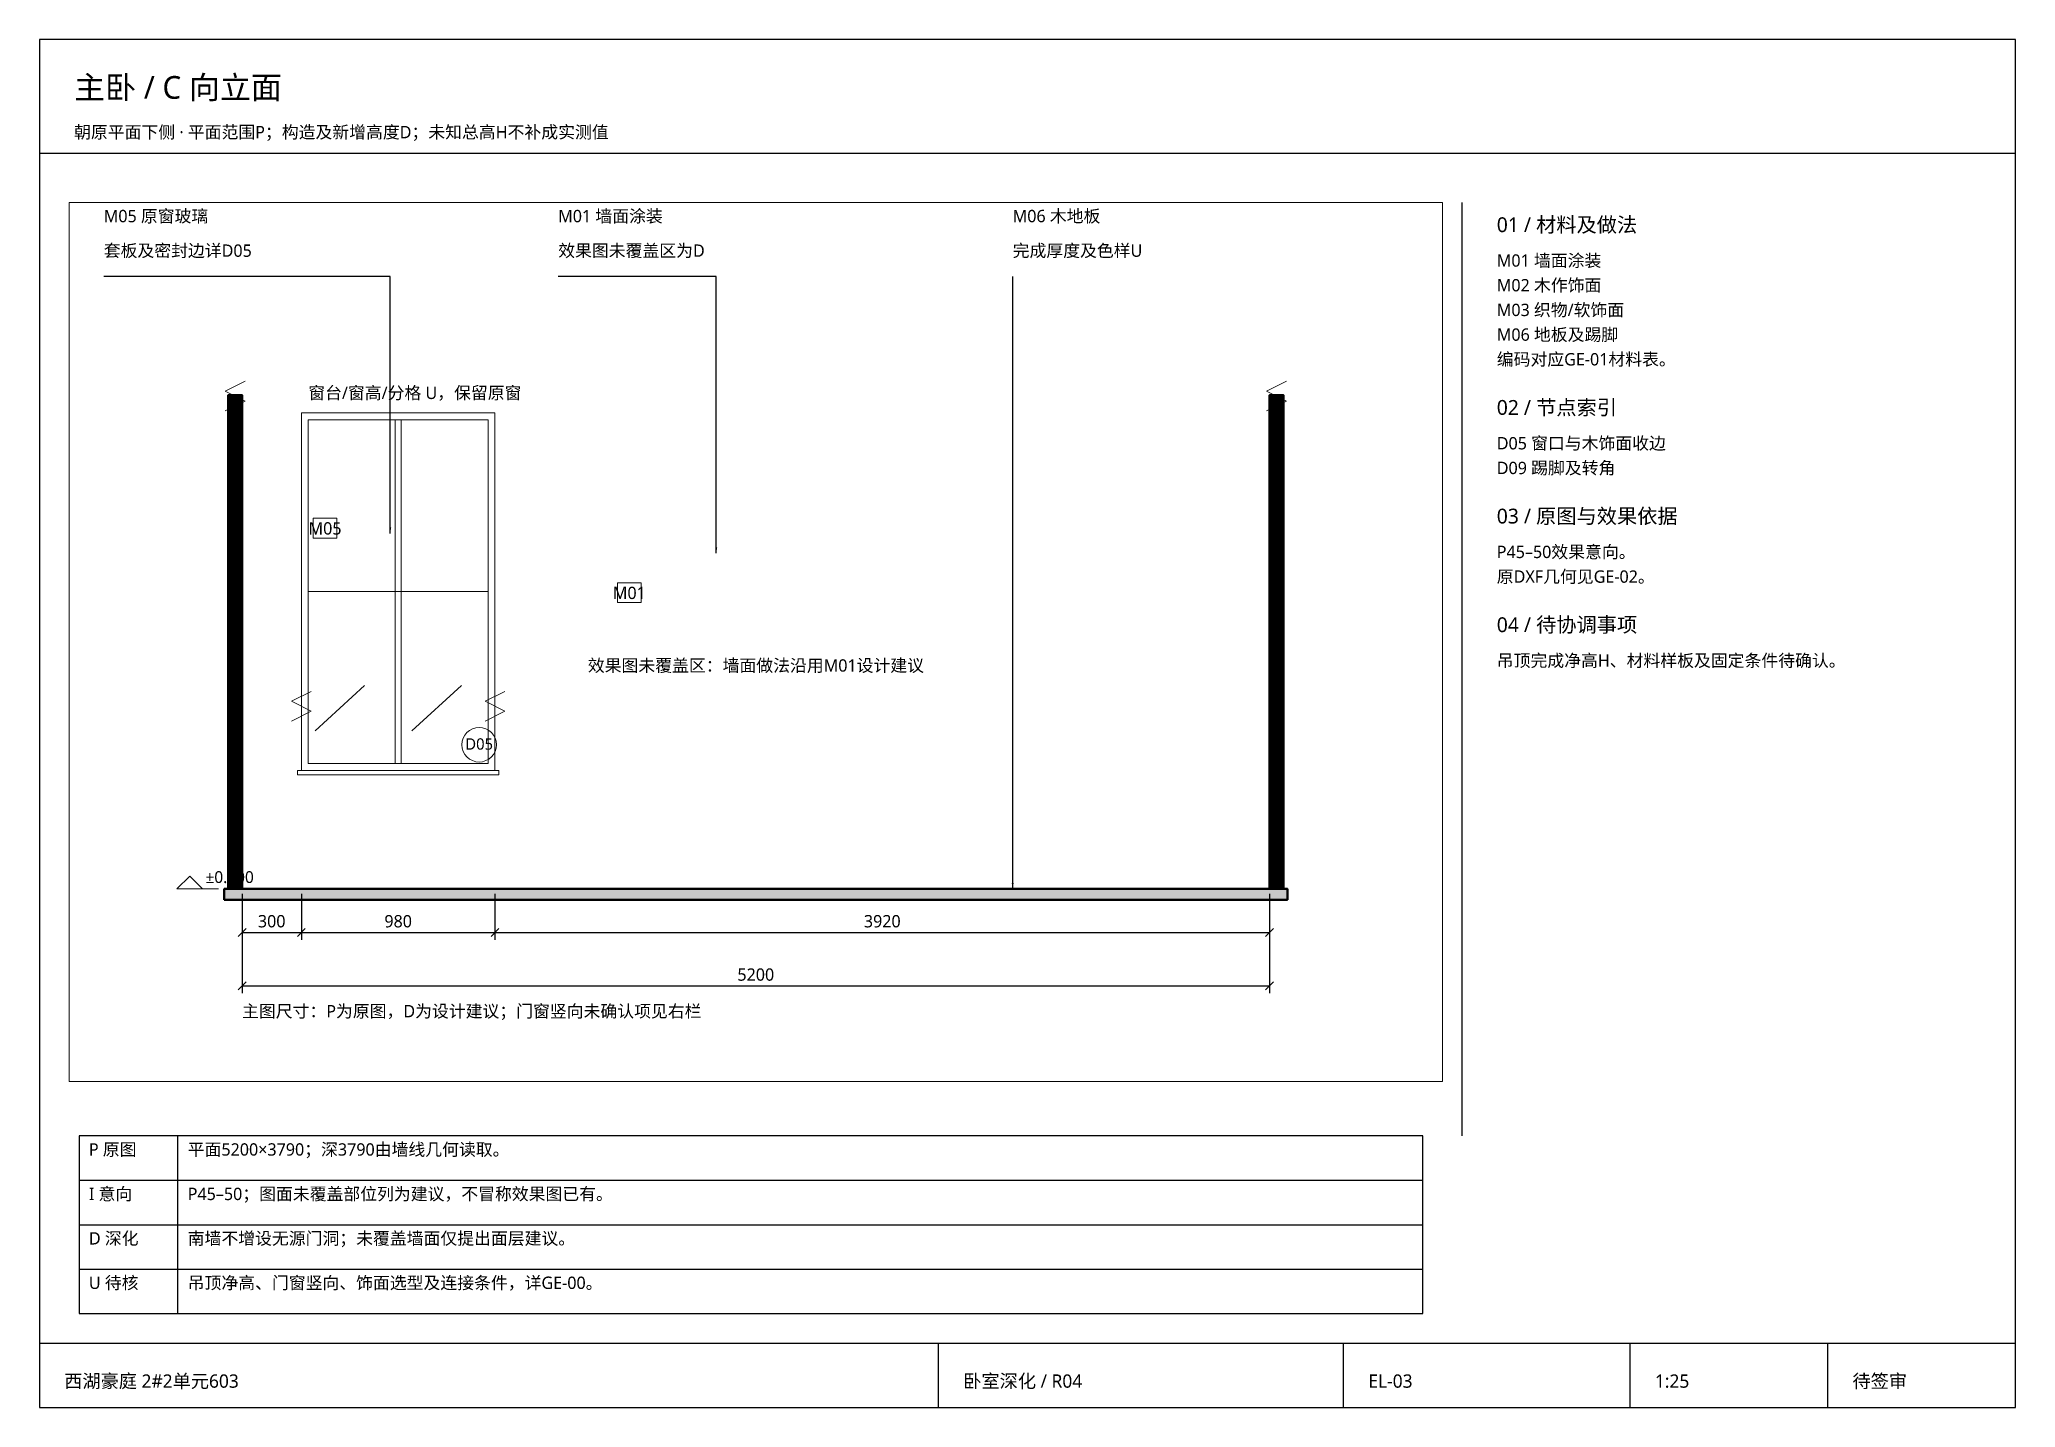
# Paper-space layout 'EL-03' of a CAD drawing. Header units: millimetres. Extents: x 10 to 410, y 10 to 287.
# The model-space entities are those that its viewports show. They can reach past a viewport. Long polylines and large blocks are cut down to what shows.
import ezdxf
from ezdxf.enums import TextEntityAlignment as Align

# ---------------------------------------------------------------- set-up
doc = ezdxf.new("R2010")
doc.units = ezdxf.units.MM
doc.linetypes.add('DASHED', pattern=[1.524, 1.27, -0.254])
for name, color, linetype, lineweight in [('A-DETAIL', 7, 'Continuous', 18), ('A-DIM', 7, 'Continuous', 13), ('A-FLOOR', 7, 'Continuous', 50), ('A-GLASS', 7, 'Continuous', 18), ('A-HATCH', 8, 'Continuous', 9), ('A-MATERIAL', 7, 'Continuous', 13), ('A-PENDING', 8, 'DASHED', 13), ('A-SYMBOL', 7, 'Continuous', 18), ('A-TEXT', 7, 'Continuous', 13), ('A-WALL', 7, 'Continuous', 50), ('S-FRAME', 7, 'Continuous', 25), ('S-TEXT', 7, 'Continuous', 13)]:
    doc.layers.add(name, color=color, linetype=linetype, lineweight=lineweight)
doc.layers.add('S-VPORT', color=7, linetype='Continuous', lineweight=0, plot=False)
doc.styles.add('CN', font='NotoSansCJK-Regular.ttc')
doc.styles.add('OpenSansCondensed-Light', font='OpenSansCondensed-Light.ttf')
doc.dimstyles.new('EZDXF', dxfattribs={"dimtxt": 0.25, "dimasz": 0.175, "dimexe": 0.375, "dimexo": 0.125, "dimgap": 0.1, "dimtad": 1, "dimlfac": 100, "dimzin": 12, "dimdsep": 46, "dimtxsty": 'OpenSansCondensed-Light', "dimblk": 'ARCHTICK', "dimcen": 2.5, "dimazin": 3, "dimtfac": 0.5, "dimtmove": 2, "dimatfit": 3, "dimarcsym": 0})

# ---------------------------------------------------------------- blocks, each defined once
blk = doc.blocks.new('_ARCHTICK')
at = {"color": 0, "linetype": 'ByBlock', "const_width": 0.15}
blk.add_lwpolyline([(-0.5, -0.5), (0.5, 0.5)], dxfattribs=at)
blk = doc.blocks.new('LEVEL-FFL')
blk.add_line((0, 0), (210, 0))
blk.add_lwpolyline([(0, 0), (65, 65), (130, 0)], close=True)
at = {"style": 'CN'}
blk.add_attdef('VALUE', (145, 30), '', height=60, dxfattribs=at)

msp = doc.modelspace()

# ---------------------------------------------------------------- hatches: boundary and pattern name
at = {"layer": 'A-FLOOR'}
h = msp.add_hatch(color=7, dxfattribs=at)
h.dxf.hatch_style = 1
h.paths.add_polyline_path([(35910, -55), (41290, -55), (41290, 0), (35910, 0)])
at = {"layer": 'A-HATCH'}
h = msp.add_hatch(dxfattribs=at)
h.set_pattern_fill('ANSI31', scale=1.5)
h.paths.add_polyline_path([(35930, 0), (36000, 0), (36000, 2500), (35930, 2500)])
h = msp.add_hatch(dxfattribs=at)
h.set_pattern_fill('ANSI31', scale=1.5)
h.paths.add_polyline_path([(41200, 0), (41270, 0), (41270, 2500), (41200, 2500)])

# ---------------------------------------------------------------- linework, layer by layer
at = {"layer": 'A-DETAIL'}
msp.add_lwpolyline([(36280, 578), (37300, 578), (37300, 600), (36280, 600)], close=True, dxfattribs=at)
at = {"layer": 'A-FLOOR'}
msp.add_line((35910, 0), (41290, 0), dxfattribs=at)
msp.add_lwpolyline([(35910, -55), (41290, -55), (41290, 0), (35910, 0)], close=True, dxfattribs=at)
at = {"layer": 'A-GLASS'}
for p, q in [((36335, 1505), (37245, 1505)), ((36370, 800), (36620, 1030)), ((36860, 800), (37110, 1030))]:
    msp.add_line(p, q, dxfattribs=at)
for points in [[(36300, 600), (37280, 600), (37280, 2410), (36300, 2410)], [(36335, 635), (37245, 635), (37245, 2375), (36335, 2375)], [(36775, 635), (36805, 635), (36805, 2375), (36775, 2375)]]:
    msp.add_lwpolyline(points, close=True, dxfattribs=at)
at = {"layer": 'A-MATERIAL'}
for points in [[(36360, 1776.5), (36480, 1776.5), (36480, 1876.5), (36360, 1876.5)], [(37900, 1450), (38020, 1450), (38020, 1550), (37900, 1550)]]:
    msp.add_lwpolyline(points, close=True, dxfattribs=at)
at = {"layer": 'A-PENDING'}
for points in [[(35915, 2420), (36015, 2470), (35915, 2520), (36015, 2570)], [(41185, 2420), (41285, 2470), (41185, 2520), (41285, 2570)], [(36250, 850), (36350, 900), (36250, 950), (36350, 1000)], [(37230, 850), (37330, 900), (37230, 950), (37330, 1000)]]:
    msp.add_lwpolyline(points, dxfattribs=at)
at = {"layer": 'A-SYMBOL'}
msp.add_circle((37200, 730), 87.5, dxfattribs=at)
at = {"layer": 'A-WALL'}
for points in [[(35930, 0), (36000, 0), (36000, 2500), (35930, 2500)], [(41200, 0), (41270, 0), (41270, 2500), (41200, 2500)]]:
    msp.add_lwpolyline(points, close=True, dxfattribs=at)

# ---------------------------------------------------------------- block references
at = {"layer": 'A-SYMBOL'}
msp.add_blockref('LEVEL-FFL', (35670, 0), dxfattribs=at).add_auto_attribs({'VALUE': '±0.000'})

# ---------------------------------------------------------------- texts
at = {"layer": 'A-MATERIAL', "style": 'CN'}
for s, p in [('M05', (36420, 1794)), ('M01', (37960, 1467.5))]:
    msp.add_text(s, height=62.5, dxfattribs=at).set_placement(p, align=Align.CENTER)
at = {"layer": 'A-SYMBOL', "style": 'CN'}
msp.add_text('D05', height=57.5, dxfattribs=at).set_placement((37200, 705), align=Align.CENTER)
at = {"layer": 'A-TEXT', "style": 'CN'}
for s, p in [('窗台/窗高/分格 U，保留原窗', (36335, 2480)), ('效果图未覆盖区：墙面做法沿用M01设计建议', (37750, 1100)), ('主图尺寸：P为原图，D为设计建议；门窗竖向未确认项见右栏', (36000, -650))]:
    msp.add_text(s, height=62.5, dxfattribs=at).set_placement(p)

# ---------------------------------------------------------------- dimensions: what is measured, and where the dimension line sits
at = {"layer": 'A-DIM'}
for base, p1, p2 in [((36000, -490), (36000, 0), (41200, 0)), ((36000, -220), (36000, 0), (36300, 0)), ((36300, -220), (36300, 0), (37280, 0)), ((37280, -220), (37280, 0), (41200, 0))]:
    msp.add_linear_dim(base=base, p1=p1, p2=p2, dimstyle='EZDXF', override={"dimscale": 25, "dimtxt": 2.5, "dimasz": 2, "dimexe": 1.5, "dimexo": 1, "dimgap": 1, "dimtad": 1, "dimdec": 0, "dimlfac": 1, "dimzin": 8, "dimpost": '', "dimtxsty": 'CN', "dimtsz": 0.8, "dimclrd": 0, "dimclre": 0, "dimclrt": 0}, dxfattribs=at).render()

psp = doc.layouts.new('EL-03')

# ---------------------------------------------------------------- linework, layer by layer
at = {"layer": 'S-FRAME'}
for p, q in [((10, 264), (410, 264)), ((298, 65), (298, 254)), ((38, 29), (38, 65)), ((18, 56), (290, 56)), ((18, 47), (290, 47)), ((18, 38), (290, 38)), ((10, 23), (410, 23)), ((192, 10), (192, 23)), ((274, 10), (274, 23)), ((332, 10), (332, 23)), ((372, 10), (372, 23))]:
    psp.add_line(p, q, dxfattribs=at)
for points in [[(10, 10), (410, 10), (410, 287), (10, 287)], [(18, 29), (290, 29), (290, 65), (18, 65)]]:
    psp.add_lwpolyline(points, close=True, dxfattribs=at)

# ---------------------------------------------------------------- texts
at = {"layer": 'S-TEXT', "style": 'CN'}
for s, height, p in [('主卧 / C 向立面', 4.6, (17, 275)), ('朝原平面下侧 · 平面范围P；构造及新增高度D；未知总高H不补成实测值', 2.5, (17, 267)), ('M05 原窗玻璃', 2.5, (23, 250)), ('M01 墙面涂装', 2.5, (115, 250)), ('M06 木地板', 2.5, (207, 250)), ('01 / 材料及做法', 3, (305, 248)), ('套板及密封边详D05', 2.5, (23, 243)), ('效果图未覆盖区为D', 2.5, (115, 243)), ('完成厚度及色样U', 2.5, (207, 243)), ('M01 墙面涂装', 2.5, (305, 241)), ('M02 木作饰面', 2.5, (305, 236)), ('M03 织物/软饰面', 2.5, (305, 231)), ('M06 地板及踢脚', 2.5, (305, 226)), ('编码对应GE-01材料表。', 2.5, (305, 221)), ('02 / 节点索引', 3, (305, 211)), ('D05 窗口与木饰面收边', 2.5, (305, 204)), ('D09 踢脚及转角', 2.5, (305, 199)), ('03 / 原图与效果依据', 3, (305, 189)), ('P45–50效果意向。', 2.5, (305, 182)), ('原DXF几何见GE-02。', 2.5, (305, 177)), ('04 / 待协调事项', 3, (305, 167)), ('吊顶完成净高H、材料样板及固定条件待确认。', 2.5, (305, 160)), ('P 原图', 2.5, (20, 61)), ('平面5200×3790；深3790由墙线几何读取。', 2.5, (40, 61)), ('I 意向', 2.5, (20, 52)), ('P45–50；图面未覆盖部位列为建议，不冒称效果图已有。', 2.5, (40, 52)), ('D 深化', 2.5, (20, 43)), ('南墙不增设无源门洞；未覆盖墙面仅提出面层建议。', 2.5, (40, 43)), ('U 待核', 2.5, (20, 34)), ('吊顶净高、门窗竖向、饰面选型及连接条件，详GE-00。', 2.5, (40, 34)), ('西湖豪庭 2#2单元603', 2.7, (15, 14)), ('卧室深化 / R04', 2.7, (197, 14)), ('EL-03', 2.7, (279, 14)), ('1:25', 2.7, (337, 14)), ('待签审', 2.7, (377, 14))]:
    psp.add_text(s, height=height, dxfattribs=at).set_placement(p)

# ---------------------------------------------------------------- leaders
at = {"layer": 'A-MATERIAL'}
for points in [[(81, 187), (81, 239), (23, 239)], [(147, 183), (147, 239), (115, 239)], [(207, 115), (207, 239), (207, 239)]]:
    psp.add_leader(points, dimstyle='EZDXF', override={"dimscale": 1, "dimasz": 1.2}, dxfattribs=at)

# ---------------------------------------------------------------- viewports
at = {"layer": 'S-VPORT'}
psp.add_viewport(center=(155, 165), size=(278, 178), view_center_point=(38600, 1250), view_height=4450, dxfattribs=at)

doc.saveas('drawing.dxf')
